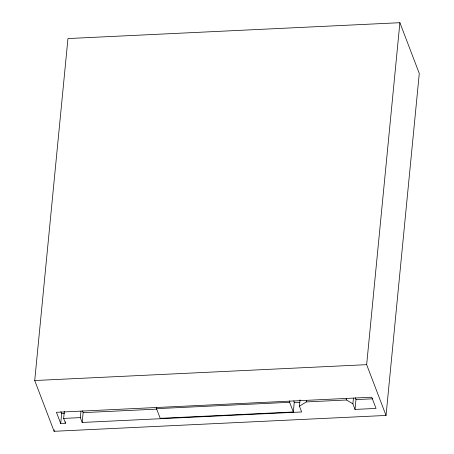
<?xml version="1.0" encoding="UTF-8"?>
<svg xmlns="http://www.w3.org/2000/svg" width="454" height="454" viewBox="0 0 454 454"><rect width="100%" height="100%" fill="white"/><g stroke="black" fill="none" stroke-linecap="round" stroke-linejoin="round"><path stroke-width="0.68" d="M34.72 380.531L67.958 38.556L399.889 22.7L419.28 73.469L386.042 415.444L54.111 431.3L34.72 380.531L366.656 364.67L386.042 415.444M54.111 431.3L54.247 429.893M65.626 421.851L65.49 423.253L60.7 423.486L61.653 413.668L60.898 411.693M65.49 423.253L63.645 418.418L64.326 411.403M300.066 399.878L299.453 406.188L301.66 411.971L82.191 422.458L80.347 417.618L80.96 411.307M82.191 422.458L83.144 412.641L82.452 410.825M293.783 400.865L294.271 402.153L293.318 411.971L160.222 418.333L156.528 408.662L156.664 407.261M293.318 411.971L289.629 402.306L289.766 400.905M299.453 406.188L306.365 401.909L306.501 400.507M60.7 423.486L56.427 412.294L371.758 397.227L376.031 408.418L355.017 409.423L352.877 403.822L346.516 399.991L346.652 398.589M352.877 403.822L353.422 398.209M355.017 409.423L355.976 399.605L355.261 397.738M366.656 364.67L399.889 22.7M156.528 408.662L289.629 402.306M306.365 401.909L346.516 399.991M61.653 413.668L64.394 413.537M83.144 412.641L156.772 409.122M294.118 402.562L299.782 402.289M355.976 399.605L372.779 398.805M63.645 418.418L80.347 417.618"/></g></svg>
